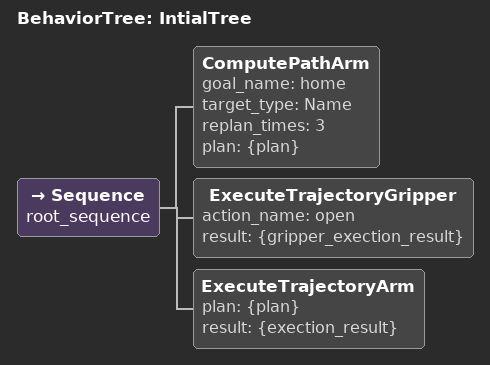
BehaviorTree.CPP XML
<root main_tree_to_execute = "IntialTree" >
     <BehaviorTree ID="IntialTree">
        <Sequence name="root_sequence">
            <ComputePathArm goal_name="home" target_type="Name" replan_times="3" plan="{plan}"/>
            <ExecuteTrajectoryGripper action_name="open" result="{gripper_exection_result}"/>
            <ExecuteTrajectoryArm plan="{plan}" result="{exection_result}"/>
        </Sequence>
     </BehaviorTree>
 </root>
